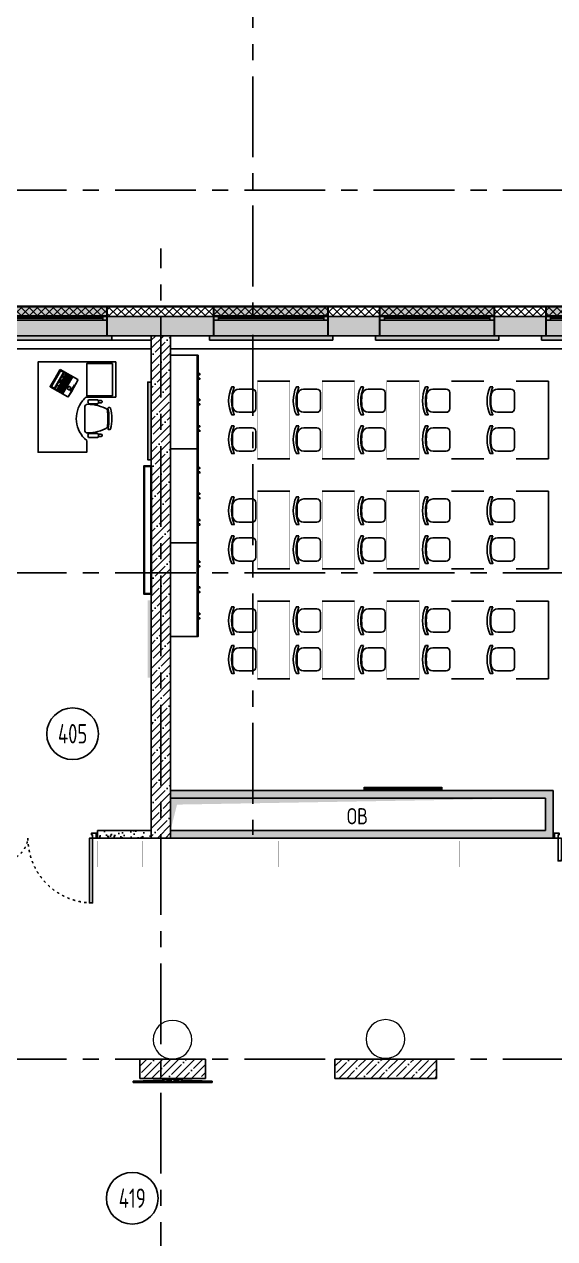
# Model space of a CAD drawing. Header units: millimetres. Extents: x -9318 to 9016603, y 0 to 838141.
# Drawn here: x 95863 to 104070, y 528794 to 547575 of the extents above; entities that cross this region are included whole.
import ezdxf
from ezdxf import colors
from ezdxf.entities.mleader import LeaderData, LeaderLine
from ezdxf.enums import TextEntityAlignment as Align
from ezdxf.math import Vec2, Vec3

# ---------------------------------------------------------------- set-up
doc = ezdxf.new("R2010")
doc.units = ezdxf.units.MM
for name, pattern in [('ACAD_ISO03W100', [30, 12, -18]), ('ADSK_Скрыто', [6, 3, -3]), ('CENTER', [2, 1.25, -0.25, 0.25, -0.25])]:
    doc.linetypes.add(name, pattern=pattern)
for name, color, linetype, lineweight in [('АР_Номер помещения', 1, 'Continuous', 25), ('ТХ_мебель передв', 250, 'Continuous', 13), ('ТХ_ОСНОВНОЙ', 103, 'Continuous', 25)]:
    doc.layers.add(name, color=color, linetype=linetype, lineweight=lineweight)
doc.styles.add('ICOCPEUR', font='isocpeur.ttf')
doc.styles.add('ISOCPEUR', font='isocpeur.ttf', dxfattribs={"width": 0.7})
pattern_1 = [(50, (-131178.52, 456407.27), (215.17805, -18.82564), [22.5, -247.5]), (355, (-131178.52, 456407.27), (-41.6254, 225.65764), [18, -198]), (100.45144, (-131160.59, 456405.7), (173.55265, 206.832), [19.12206, -210.34263]), (46.1842, (-131178.52, 456467.27), (320.1724, -49.65578), [33.75, -371.25]), (96.63564, (-131151.84, 456463.14), (280.3986, 292.23558), [28.6831, -315.51413]), (351.18416, (-131178.52, 456467.27), (280.3986, 292.2356), [27, -297]), (21, (-131148.52, 456452.27), (179.07212, -120.78567), [22.5, -247.5]), (326, (-131148.52, 456452.27), (72.9946, 217.54501), [18, -198]), (71.45144, (-131133.6, 456442.2), (252.06671, 96.75935), [19.12206, -210.34263]), (37.5, (-131178.52, 456407.274), (3.647957, 99.868156), [0, -195.6, 0, -201, 0, -198.75]), (7.5, (-131178.52, 456407.27), (78.92086, 118.323514), [0, -114.6, 0, -191.1, 0, -75.75]), (327.5, (-131245.42, 456407.274), (160.14673, -6.766462), [0, -75, 0, -234, 0, -310.5]), (317.5, (-131275.42, 456407.27), (174.95585, 30.031495), [0, -97.5, 0, -155.4, 0, -220.5])]

# ---------------------------------------------------------------- blocks, each defined once
blk = doc.blocks.new('Полуторная_на лестницу')
at = {"color": 8}
for points in [[(75, 80), (75, 1080), (125, 1080), (125, 80)], [(1375, 430), (1375, 80), (1425, 80), (1425, 430)]]:
    blk.add_lwpolyline(points, close=True, dxfattribs=at)
for points in [[(0, 0), (0, 80), (20, 80), (20, 0), (0, 0)], [(20, 80), (20, 0), (90, 0), (90, 30), (75, 30), (75, 80), (20, 80)], [(1480, 80), (1480, 0), (1410, 0), (1410, 30), (1425, 30), (1425, 80), (1480, 80)], [(1500, 0), (1500, 80), (1480, 80), (1480, 0), (1500, 0)]]:
    blk.add_lwpolyline(points, dxfattribs=at)
at = {"color": 8, "linetype": 'ACAD_ISO03W100', "ltscale": 3}
for centre, radius, start, end in [((75, 80), 1000, 0, 90), ((1465, 40), 392, 95.9075, 174.0925)]:
    blk.add_arc(centre, radius, start, end, dxfattribs=at)
blk = doc.blocks.new('*U635')
h = blk.add_hatch(color=8)
h.dxf.hatch_style = 1
h.paths.add_polyline_path([(-1840, -310), (70, -310), (70, -240), (0, -240), (0, 220), (-1770, 220), (-1770, -240), (-1840, -240)])
at = {"color": 8, "lineweight": 30}
for p, q in [((-1770, -240), (-1770, 220)), ((0, -240), (0, 220))]:
    blk.add_line(p, q, dxfattribs=at)
at = {"color": 8}
for p, q in [((0, 220), (-1770, 220)), ((-1770, 70), (0, 70)), ((-1770, 0), (0, 0)), ((-1700, 0), (-1700, 70)), ((-1700, 35), (-70, 35)), ((-70, 0), (-70, 70)), ((-1840, -310), (-1840, -240)), ((-1840, -240), (-1770, -240)), ((-1840, -310), (70, -310)), ((0, -240), (70, -240)), ((70, -310), (70, -240))]:
    blk.add_line(p, q, dxfattribs=at)
blk = doc.blocks.new('*U636')
h = blk.add_hatch(color=8)
h.dxf.hatch_style = 1
h.paths.add_polyline_path([(-1840, -310), (70, -310), (70, -240), (0, -240), (0, 220), (-1770, 220), (-1770, -240), (-1840, -240)])
at = {"color": 8, "lineweight": 30}
for p, q in [((-1770, -240), (-1770, 220)), ((0, -240), (0, 220))]:
    blk.add_line(p, q, dxfattribs=at)
at = {"color": 8}
for p, q in [((0, 220), (-1770, 220)), ((-1770, 70), (0, 70)), ((-1770, 0), (0, 0)), ((-1700, 0), (-1700, 70)), ((-1700, 35), (-70, 35)), ((-70, 0), (-70, 70)), ((-1840, -310), (-1840, -240)), ((-1840, -240), (-1770, -240)), ((-1840, -310), (70, -310)), ((0, -240), (70, -240)), ((70, -310), (70, -240))]:
    blk.add_line(p, q, dxfattribs=at)
blk = doc.blocks.new('*U637')
h = blk.add_hatch(color=8)
h.dxf.hatch_style = 1
h.paths.add_polyline_path([(-1840, -310), (70, -310), (70, -240), (0, -240), (0, 220), (-1770, 220), (-1770, -240), (-1840, -240)])
at = {"color": 8, "lineweight": 30}
for p, q in [((-1770, -240), (-1770, 220)), ((0, -240), (0, 220))]:
    blk.add_line(p, q, dxfattribs=at)
at = {"color": 8}
for p, q in [((0, 220), (-1770, 220)), ((-1770, 70), (0, 70)), ((-1770, 0), (0, 0)), ((-1700, 0), (-1700, 70)), ((-1700, 35), (-70, 35)), ((-70, 0), (-70, 70)), ((-1840, -310), (-1840, -240)), ((-1840, -240), (-1770, -240)), ((-1840, -310), (70, -310)), ((0, -240), (70, -240)), ((70, -310), (70, -240))]:
    blk.add_line(p, q, dxfattribs=at)
blk = doc.blocks.new('*U638')
h = blk.add_hatch(color=8)
h.dxf.hatch_style = 1
h.paths.add_polyline_path([(-1840, -310), (70, -310), (70, -240), (0, -240), (0, 220), (-1770, 220), (-1770, -240), (-1840, -240)])
at = {"color": 8, "lineweight": 30}
for p, q in [((-1770, -240), (-1770, 220)), ((0, -240), (0, 220))]:
    blk.add_line(p, q, dxfattribs=at)
at = {"color": 8}
for p, q in [((0, 220), (-1770, 220)), ((-1770, 70), (0, 70)), ((-1770, 0), (0, 0)), ((-1700, 0), (-1700, 70)), ((-1700, 35), (-70, 35)), ((-70, 0), (-70, 70)), ((-1840, -310), (-1840, -240)), ((-1840, -240), (-1770, -240)), ((-1840, -310), (70, -310)), ((0, -240), (70, -240)), ((70, -310), (70, -240))]:
    blk.add_line(p, q, dxfattribs=at)
blk = doc.blocks.new('*U491')
at = {"layer": 'АР_Номер помещения', "color": 8}
blk.add_circle((-22504, 2631), 400, dxfattribs=at)
at = {"color": 8, "style": 'ISOCPEUR', "width": 0.7, "flags": 1}
blk.add_attdef('КАТЕГОРИЯ', (-499, -2092), '', height=250, dxfattribs=at)
at = {"layer": 'АР_Номер помещения', "color": 8, "style": 'ISOCPEUR', "width": 0.7}
blk.add_attdef('НОМЕР_ПОМЕЩЕНИЯ', text='', height=300, dxfattribs=at).set_placement((-22504, 2631), align=Align.MIDDLE_CENTER)
blk = doc.blocks.new('*U1187')
at = {"layer": 'АР_Номер помещения', "color": 8}
blk.add_circle((-15344, -5763), 400, dxfattribs=at)
at = {"color": 8, "style": 'ISOCPEUR', "width": 0.7, "flags": 1}
blk.add_attdef('КАТЕГОРИЯ', (-499, -2092), '', height=250, dxfattribs=at)
at = {"layer": 'АР_Номер помещения', "color": 8, "style": 'ISOCPEUR', "width": 0.7}
blk.add_attdef('НОМЕР_ПОМЕЩЕНИЯ', text='', height=300, dxfattribs=at).set_placement((-15344, -5763), align=Align.MIDDLE_CENTER)
blk = doc.blocks.new('_DotSmall')
at = {"color": 8, "linetype": 'ByBlock', "const_width": 0.5}
blk.add_lwpolyline([(-0.0625, 0, 1), (0.0625, 0, 1)], format="xyb", close=True, dxfattribs=at)
blk = doc.blocks.new('A$C3da1b1ea')
at = {"color": 8, "lineweight": 0}
blk.add_lwpolyline([(0, 0), (50, 0), (50, -1200), (0, -1200), (0, 0)], dxfattribs=at)
blk = doc.blocks.new('У018')
at = {"layer": 'ТХ_мебель передв', "color": 8, "ltscale": 100, "const_width": 2}
blk.add_lwpolyline([(94750, 82280), (95250, 82280), (95250, 81080), (94750, 81080)], close=True, dxfattribs=at)
blk = doc.blocks.new('тумба под доской')
at = {"color": 8}
for points in [[(-1451, -426), (0, -426), (0, 0), (-1451, 0)], [(-1165, -453), (-1149, -453), (-1149, -426), (-1165, -426)], [(-1096, -453), (-1080, -453), (-1080, -426), (-1096, -426)], [(-768, -453), (-752, -453), (-752, -426), (-768, -426)], [(-699, -453), (-683, -453), (-683, -426), (-699, -426)], [(-360, -453), (-344, -453), (-344, -426), (-360, -426)], [(-291, -453), (-275, -453), (-275, -426), (-291, -426)]]:
    blk.add_lwpolyline(points, close=True, dxfattribs=at)
blk.add_lwpolyline([(-1451, -410), (0, -410)], dxfattribs=at)
blk = doc.blocks.new('laptop')
at = {"color": 8}
for p, q in [((-150, 325), (-155, 323)), ((-150, 325), (-155, 323)), ((-155, 323), (-155, 10)), ((-155, 323), (-155, 10)), ((-150, 313), (-155, 311)), ((155, 248), (-155, 248)), ((0, 326), (-150, 325)), ((0, 326), (-150, 325)), ((0, 314), (-150, 313)), ((-147, 210), (-147, 234)), ((-147, 210), (-147, 100)), ((147, 210), (-147, 210)), ((-147, 210), (-72, 210)), ((-130, 194), (-147, 194)), ((147, 192), (-147, 192)), ((-143, 309), (-140, 310)), ((-143, 254), (-143, 309)), ((-140, 253), (-143, 254)), ((-140, 310), (140, 310)), ((140, 253), (-140, 253)), ((-138, 192), (-138, 173)), ((-137, 244), (-96, 244)), ((-130, 210), (-130, 194)), ((-128, 210), (-128, 194)), ((76, 194), (-128, 194)), ((-119, 192), (-119, 173)), ((-111, 210), (-111, 194)), ((-99, 192), (-99, 173)), ((-94, 210), (-94, 194)), ((-68, 219), (-92, 243)), ((-80, 192), (-80, 173)), ((-77, 210), (-77, 194)), ((-60, 210), (-60, 194)), ((-60, 192), (-60, 173)), ((-43, 210), (-43, 194)), ((-41, 192), (-41, 173)), ((-26, 210), (-26, 194)), ((-19, 242), (-21, 242)), ((-21, 242), (-21, 237)), ((-21, 237), (-19, 237)), ((-21, 226), (-21, 220)), ((21, 226), (-21, 226)), ((-21, 220), (21, 220)), ((-21, 192), (-21, 173)), ((-19, 237), (-19, 242)), ((-9, 210), (-9, 194)), ((-6, 242), (-8, 242)), ((-8, 242), (-8, 237)), ((-8, 237), (-6, 237)), ((-6, 237), (-6, 242)), ((-2, 192), (-2, 173)), ((150, 325), (0, 326)), ((150, 325), (0, 326)), ((150, 313), (0, 314)), ((8, 242), (6, 242)), ((6, 242), (6, 237)), ((6, 237), (8, 237)), ((8, 237), (8, 242)), ((8, 210), (8, 194)), ((18, 192), (18, 173)), ((21, 242), (19, 242)), ((19, 242), (19, 237)), ((19, 237), (21, 237)), ((21, 237), (21, 242)), ((21, 220), (21, 226)), ((25, 210), (25, 194)), ((37, 192), (37, 173)), ((42, 210), (42, 194)), ((57, 192), (57, 173)), ((59, 210), (59, 194)), ((68, 219), (92, 243)), ((69, 210), (69, 211)), ((69, 210), (69, 211)), ((147, 210), (69, 210)), ((76, 210), (76, 194)), ((76, 192), (76, 173)), ((79, 210), (79, 194)), ((147, 194), (79, 194)), ((96, 244), (137, 244)), ((96, 210), (96, 194)), ((96, 192), (96, 173)), ((113, 210), (113, 194)), ((129, 192), (129, 100)), ((130, 210), (130, 194)), ((140, 310), (143, 309)), ((143, 254), (140, 253)), ((143, 309), (143, 254)), ((147, 234), (147, 210)), ((147, 210), (147, 100)), ((155, 323), (150, 325)), ((155, 323), (150, 325)), ((155, 311), (150, 313)), ((155, 10), (155, 323)), ((155, 10), (155, 323)), ((-155, 10), (-155, 8)), ((-155, 8), (-152, 5)), ((-152, 5), (-150, 5)), ((-150, 5), (0, 0)), ((147, 173), (-147, 173)), ((147, 155), (-147, 155)), ((147, 137), (-147, 137)), ((147, 118), (-147, 118)), ((147, 100), (-147, 100)), ((-129, 173), (-129, 155)), ((-123, 155), (-123, 137)), ((-123, 118), (-123, 100)), ((-114, 137), (-114, 118)), ((-110, 173), (-110, 155)), ((-103, 155), (-103, 137)), ((-98, 118), (-98, 100)), ((-94, 137), (-94, 118)), ((-90, 173), (-90, 155)), ((-84, 155), (-84, 137)), ((-75, 137), (-75, 118)), ((-74, 118), (-74, 100)), ((-71, 173), (-71, 155)), ((-64, 155), (-64, 137)), ((-59, 14), (-59, 1)), ((59, 14), (-59, 14)), ((-59, 1), (-59, 14)), ((-59, 14), (59, 14)), ((-55, 137), (-55, 118)), ((-55, 118), (-55, 100)), ((-51, 173), (-51, 155)), ((-45, 155), (-45, 137)), ((-36, 137), (-36, 118)), ((-32, 173), (-32, 155)), ((-25, 155), (-25, 137)), ((-16, 137), (-16, 118)), ((-12, 173), (-12, 155)), ((-6, 155), (-6, 137)), ((0, 0), (150, 5)), ((3, 137), (3, 118)), ((7, 173), (7, 155)), ((9, 118), (9, 100)), ((14, 155), (14, 137)), ((23, 137), (23, 118)), ((27, 173), (27, 155)), ((29, 118), (29, 100)), ((33, 155), (33, 137)), ((42, 137), (42, 118)), ((46, 173), (46, 155)), ((48, 118), (48, 100)), ((53, 155), (53, 137)), ((59, 1), (59, 14)), ((59, 14), (59, 1)), ((62, 137), (62, 118)), ((66, 173), (66, 155)), ((68, 118), (68, 100)), ((72, 155), (72, 137)), ((81, 137), (81, 118)), ((85, 173), (85, 155)), ((87, 118), (87, 100)), ((90, 118), (90, 100)), ((92, 155), (92, 137)), ((105, 173), (105, 155)), ((109, 137), (109, 100)), ((150, 5), (153, 6)), ((153, 6), (155, 8)), ((155, 8), (155, 10))]:
    blk.add_line(p, q, dxfattribs=at)
blk.add_lwpolyline([(-52, 79), (-4, 79), (-4, 39), (-52, 39)], close=True, dxfattribs=at)
for centre, radius, start, end in [((-137, 234), 10, 90, 180), ((-96, 239), 5, 45, 90), ((-72, 215), 5, 270, 45), ((72, 215), 5, 135, 236.1175), ((96, 239), 5, 90, 135), ((137, 234), 10, 0, 90), ((-150, 10), 5, 180, 266.4167), ((0, 2405), 2405, 266.4167, 273.5833), ((150, 10), 5, 273.5833, 0)]:
    blk.add_arc(centre, radius, start, end, dxfattribs=at)
blk = doc.blocks.new('мваи')
at = {"color": 8}
for points in [[(95699, 222916), (95154, 222916), (95154, 221715), (96551, 221715), (96551, 222466), (96371, 222466)], [(95699, 222456), (95699, 222916)], [(95741, 222641), (95741, 222493)], [(95752, 222694), (95752, 222646)], [(95789, 222694), (95789, 222646)], [(95800, 222641), (95800, 222493)], [(96260, 222641), (96260, 222493)], [(96271, 222694), (96271, 222646)], [(96308, 222694), (96308, 222646)], [(96324, 222641), (96324, 222493)], [(96551, 222466), (96551, 221715), (95154, 221715)]]:
    blk.add_lwpolyline(points, dxfattribs=at)
blk.add_lwpolyline([(95180, 222864), (95678, 222864), (95678, 222466), (95180, 222466)], close=True, dxfattribs=at)
blk.add_lwpolyline([(96250, 222482, 0.127479), (96170, 222789, 0.028308), (95890, 222789, 0.127479), (95810, 222482, 0.416667), (95858, 222435), (96207, 222435)], format="xyb", dxfattribs=at)
for centre, radius, start, end in [((96030, 222190), 667, 75.9812, 104.0188), ((96030, 221982), 829, 78.7648, 101.2352)]:
    blk.add_arc(centre, radius, start, end, dxfattribs=at)
for points in [[(95868, 222795), (95858, 222800), (95852, 222821), (95863, 222832)], [(95863, 222832), (95863, 222837), (95868, 222837), (95868, 222837)], [(96191, 222837), (96202, 222832), (96207, 222816), (96197, 222800)], [(96197, 222800), (96197, 222800), (96197, 222795), (96191, 222795)], [(95741, 222641), (95757, 222652), (95778, 222652), (95800, 222641)], [(95752, 222694), (95757, 222705), (95768, 222710), (95778, 222705)], [(95778, 222705), (95784, 222699), (95784, 222699), (95789, 222694)], [(96260, 222641), (96281, 222652), (96302, 222652), (96324, 222641)], [(96271, 222694), (96276, 222705), (96292, 222710), (96302, 222705)], [(96302, 222705), (96302, 222699), (96308, 222699), (96308, 222694)], [(95757, 222403), (95736, 222419), (95715, 222435), (95699, 222456)], [(95800, 222493), (95778, 222482), (95757, 222482), (95741, 222493)], [(96371, 222466), (96218, 222281), (95942, 222249), (95757, 222403)], [(96250, 222482), (96255, 222456), (96234, 222435), (96207, 222435)], [(96324, 222493), (96302, 222482), (96281, 222482), (96260, 222493)]]:
    blk.add_open_spline(points, degree=3, dxfattribs=at)
at = {"color": 8, "rotation": 150}
blk.add_blockref('laptop', (95567, 222259), dxfattribs=at)
blk = doc.blocks.new('Стул парты')
at = {"color": 8}
for points in [[(-95, -360, -0.36493), (-180, -259), (-180, -58, -0.414078), (-122, 0), (122, 0, -0.414078), (180, -58), (180, -259, -0.36493), (95, -360, -0.041656)], [(-212, -334, 0.203875), (217, -334), (217, -374, -0.227009), (-212, -374)]]:
    blk.add_lwpolyline(points, format="xyb", close=True, dxfattribs=at)
blk = doc.blocks.new('шк. информатор')
at = {"layer": 'ТХ_ОСНОВНОЙ', "color": 8}
for p, q in [((13545, 20289), (13561, 20753)), ((13561, 20753), (13581, 20753)), ((13571, 20753), (13571, 19527)), ((13581, 20753), (13581, 19527)), ((13524, 20297), (13520, 20297)), ((13520, 20297), (13520, 19984)), ((13524, 20284), (13524, 20297)), ((13533, 20297), (13528, 20297)), ((13528, 20284), (13528, 20297)), ((13533, 19984), (13533, 20297)), ((13533, 20289), (13557, 20289)), ((13557, 20279), (13533, 20279)), ((13551, 20227), (13551, 20165)), ((13564, 20227), (13551, 20227)), ((13551, 20165), (13564, 20165)), ((13551, 20053), (13551, 20116)), ((13551, 20116), (13564, 20116)), ((13554, 20227), (13554, 20165)), ((13554, 20053), (13554, 20116)), ((13556, 20227), (13556, 20165)), ((13556, 20053), (13556, 20116)), ((13559, 20227), (13559, 20165)), ((13559, 20053), (13559, 20116)), ((13561, 20227), (13561, 20165)), ((13561, 20053), (13561, 20116)), ((13564, 20227), (13564, 20165)), ((13564, 20053), (13564, 20116)), ((13520, 19984), (13524, 19984)), ((13524, 19984), (13520, 19984)), ((13528, 19997), (13528, 19984)), ((13528, 19984), (13533, 19984)), ((13533, 19984), (13528, 19984)), ((13557, 20002), (13533, 20002)), ((13533, 19992), (13557, 19992)), ((13533, 19992), (13557, 19992)), ((13545, 19992), (13561, 19527)), ((13564, 20053), (13551, 20053)), ((13581, 19527), (13561, 19527))]:
    blk.add_line(p, q, dxfattribs=at)
for points in [[(13528, 19987), (13520, 20294)], [(13532, 19987), (13524, 20294)], [(13528, 20294), (13526, 20214)], [(13532, 20294), (13529, 20116)], [(13524, 20140), (13520, 19987)], [(13526, 20067), (13524, 19987)], [(13524, 19984), (13524, 19997)]]:
    blk.add_lwpolyline(points, dxfattribs=at)
for points in [[(13557, 20289, -1.032034), (13557, 20279)], [(13557, 19992, 1.032034), (13557, 20002)]]:
    blk.add_lwpolyline(points, format="xyb", dxfattribs=at)
for centre, radius in [((13522, 20294), 2), ((13530, 20294), 2), ((13557, 20284), 5), ((13526, 20140), 2.62), ((13526, 20140), 2), ((13522, 19987), 2), ((13522, 19987), 2), ((13530, 19987), 2), ((13530, 19987), 2), ((13557, 19997), 5)]:
    blk.add_circle(centre, radius, dxfattribs=at)
at = {"layer": 'ТХ_ОСНОВНОЙ', "color": 8, "extrusion": (0, 0, -1)}
for major_axis, start_param, end_param in [((-1285, 1285), -0.785398, -0.709205), ((-1285, -1285), 0.709205, 0.785398)]:
    blk.add_ellipse((15355, 20140), major_axis=major_axis, ratio=1, start_param=start_param, end_param=end_param, dxfattribs=at)
blk = doc.blocks.new('У101')
at = {"layer": 'ТХ_мебель передв', "color": 8, "const_width": 2}
blk.add_lwpolyline([(341448, -227858), (342148, -227858), (342148, -228258), (341448, -228258)], close=True, dxfattribs=at)
blk = doc.blocks.new('У012')
at = {"layer": 'ТХ_мебель передв', "color": 8}
blk.add_open_spline([(-181454, 44964, -1), (-181454, 44799, -1), (-181586, 44667, -1), (-181750, 44667, -1), (-181920, 44667, -1), (-182052, 44799, -1), (-182052, 44964, -1), (-182052, 45133, -1), (-181920, 45265, -1), (-181750, 45265, -1), (-181586, 45265, -1), (-181454, 45133, -1), (-181454, 44964, -1)], degree=3, knots=[0, 0, 0, 0, 1, 1, 1, 2, 2, 2, 3, 3, 3, 4, 4, 4, 4], dxfattribs=at)

msp = doc.modelspace()

# ---------------------------------------------------------------- hatches: boundary and pattern name
at = {"ltscale": 100}
h = msp.add_hatch(dxfattribs=at)
h.set_pattern_fill('ANSI37', color=256, scale=700)
h.set_pattern_definition([(45, (-881264.54, 560766.49), (-61.871843, 61.871843), []), (135, (-881264.54, 560766.49), (-61.871843, -61.871843), [])])
h.paths.add_polyline_path([(132347.11, 521222.96), (125997.1, 521222.96), (125997.1, 539092.96), (115497.1, 539092.96), (115497.1, 543057.96), (80697.1, 543057.96), (80697.1, 539092.96), (75721.91, 539092.96), (75721.91, 539242.96), (80547.1, 539242.96), (80547.1, 543207.96), (115647.1, 543207.96), (115647.1, 539242.96), (126147.1, 539242.96), (126147.1, 521372.96), (132497.11, 521372.96), (132497.08, 511362.96), (119097.1, 511362.96), (119097.1, 517712.96), (111217.1, 517712.96), (111217.1, 522902.96), (102981.79, 522902.96), (102981.79, 522652.96), (102831.79, 522652.96), (102831.79, 523052.96), (111367.1, 523052.96), (111367.1, 517862.96), (119247.1, 517862.96), (119247.1, 511512.96), (132347.08, 511512.96)])
h = msp.add_hatch(dxfattribs=at)
h.set_pattern_fill('ANSI35', color=256, scale=700)
h.set_pattern_definition([(45, (-887755.71, 621612.85), (-123.743687, 123.743687), []), (45, (-887631.97, 621612.85), (-123.743687, 123.743687), [218.75, -43.75, 0, -43.75])])
h.paths.add_polyline_path([(115197.1, 543057.96), (80697.1, 543057.96), (80697.1, 539092.96), (80697.1, 538892.96), (80697.1, 531572.96), (80797.1, 531572.96), (80797.1, 530315.44), (80997.1, 530315.44), (80997.1, 531272.96), (84752.1, 531272.96), (84752.1, 530090.44), (84952.1, 530090.44), (84952.1, 531272.96), (91952.1, 531272.96), (91952.1, 531572.96), (80997.1, 531572.96), (80997.1, 542757.96), (115197.1, 542757.96)])
h = msp.add_hatch(dxfattribs=at)
h.set_pattern_fill('ANSI35', color=256, scale=700)
h.set_pattern_definition([(45, (-876375.71, 633547.5), (-123.743687, 123.743687), []), (45, (-876251.97, 633547.5), (-123.743687, 123.743687), [218.75, -43.75, 0, -43.75])])
h.paths.add_polyline_path([(98127.06, 542757.96), (97827.13, 542757.95), (97827.1, 534987.6), (98127.02, 534987.61)])
h = msp.add_hatch(color=256)
h.dxf.hatch_style = 1
h.paths.add_polyline_path([(97827.1, 542041.77), (97774.16, 542041.77), (97774.16, 540841.77), (97827.1, 540841.77)])
h = msp.add_hatch(color=256)
h.dxf.hatch_style = 1
h.paths.add_polyline_path([(97774.16, 537468.28), (97827.1, 537468.28), (97827.1, 538667.02), (97774.16, 538667.02)])
h = msp.add_hatch(dxfattribs=at)
h.set_pattern_fill('AR-CONC', color=256, scale=30)
h.set_pattern_definition([(50, (-131178.52, 456507.27), (215.17805, -18.82564), [22.5, -247.5]), (355, (-131178.52, 456507.27), (-41.6254, 225.65764), [18, -198]), (100.45144, (-131160.59, 456505.7), (173.55265, 206.832), [19.12206, -210.34263]), (46.1842, (-131178.52, 456567.27), (320.1724, -49.65578), [33.75, -371.25]), (96.63564, (-131151.84, 456563.14), (280.3986, 292.23558), [28.6831, -315.51413]), (351.18416, (-131178.52, 456567.27), (280.3986, 292.2356), [27, -297]), (21, (-131148.52, 456552.27), (179.07212, -120.78567), [22.5, -247.5]), (326, (-131148.52, 456552.27), (72.9946, 217.54501), [18, -198]), (71.45144, (-131133.6, 456542.2), (252.06671, 96.75935), [19.12206, -210.34263]), (37.5, (-131178.52, 456507.274), (3.647957, 99.868156), [0, -195.6, 0, -201, 0, -198.75]), (7.5, (-131178.52, 456507.27), (78.92086, 118.323514), [0, -114.6, 0, -191.1, 0, -75.75]), (327.5, (-131245.42, 456507.274), (160.14673, -6.766462), [0, -75, 0, -234, 0, -310.5]), (317.5, (-131275.42, 456507.27), (174.95585, 30.031495), [0, -97.5, 0, -155.4, 0, -220.5])])
h.paths.add_polyline_path([(104048.4, 535725.74), (98523.01, 535725.74), (98523.01, 535605.74), (103928.4, 535605.74), (103928.4, 534987.58), (104048.4, 534987.58)])
h.paths.add_polyline_path([(98523.01, 535725.74), (98127.03, 535725.74), (98127.03, 535605.74), (98523.01, 535605.74)])
at = {"linetype": 'ADSK_Скрыто', "lineweight": 9}
msp.add_hatch(color=256, dxfattribs=at).paths.add_polyline_path([(98127.03, 535107.64), (98227.03, 535507.64), (103918.4, 535605.74), (98127.03, 535607.64)])
at = {"ltscale": 100}
h = msp.add_hatch(dxfattribs=at)
h.set_pattern_fill('AR-CONC', color=256, scale=30)
h.set_pattern_definition(pattern_1)
h.paths.add_polyline_path([(97827.1, 535047.6), (97827.09, 535107.6), (97580.98, 535107.47), (97580.98, 534987.47), (97583.66, 534987.47), (96995.01, 534987.44), (96995.01, 535107.47), (97580.97, 535107.47), (97580.99, 534987.47), (97827.1, 534987.6)])
h = msp.add_hatch(dxfattribs=at)
h.set_pattern_fill('AR-CONC', color=256, scale=30)
h.set_pattern_definition(pattern_1)
h.paths.add_polyline_path([(103928.4, 535107.58), (98127.02, 535107.58), (98127.02, 534987.58), (104048.33, 534987.59)])
h = msp.add_hatch(dxfattribs=at)
h.set_pattern_fill('ANSI35', color=256, scale=700)
h.set_pattern_definition([(45, (-877083.71, 629832.85), (-123.743687, 123.743687), []), (45, (-876959.97, 629832.85), (-123.743687, 123.743687), [218.75, -43.75, 0, -43.75])])
h.paths.add_polyline_path([(98669.1, 531572.96), (97649.1, 531572.96), (97649.1, 531272.96), (98669.1, 531272.96)])
h = msp.add_hatch(dxfattribs=at)
h.set_pattern_fill('ANSI35', color=256, scale=700)
h.set_pattern_definition([(45, (-874063.71, 629832.85), (-123.743687, 123.743687), []), (45, (-873939.97, 629832.85), (-123.743687, 123.743687), [218.75, -43.75, 0, -43.75])])
h.paths.add_polyline_path([(102242.1, 531572.96), (100669.1, 531572.96), (100669.1, 531272.96), (102242.1, 531272.96)])

# ---------------------------------------------------------------- linework, layer by layer
at = {"linetype": 'CENTER', "ltscale": 1000}
for p, q in [((99402.03, 590770.43), (99402.03, 535038.08)), ((51268.34, 545007.96), (134446.74, 545007.96)), ((97977.1, 509801.69), (97977.1, 544109.16)), ((51268.34, 542757.96), (134446.74, 542757.96)), ((51268.34, 539092.96), (134865.51, 539092.96)), ((51268.34, 531572.96), (134865.51, 531572.96))]:
    msp.add_line(p, q, dxfattribs=at)
at = {"ltscale": 100}
for p, q in [((80537.1, 543217.96), (115657.1, 543217.96)), ((80547.1, 543207.96), (115647.1, 543207.96)), ((80697.1, 543057.96), (115497.1, 543057.96)), ((80997.1, 542757.96), (115197.1, 542757.96)), ((97217.1, 542687.91), (97827.1, 542687.91)), ((97827.1, 542757.96), (97827.1, 534987.6)), ((98127.1, 542757.96), (98127.02, 534987.6)), ((89562.1, 542554.46), (97827.1, 542554.4)), ((98127.09, 542554.46), (106372.1, 542554.4)), ((97827.1, 534987.6), (98127.1, 534987.6)), ((97649.1, 531572.96), (98669.1, 531572.96)), ((97649.1, 531572.96), (97649.1, 531272.96)), ((98669.1, 531572.96), (98669.1, 531272.96)), ((100669.1, 531572.96), (102242.1, 531572.96)), ((100669.1, 531572.96), (100669.1, 531272.96)), ((102242.1, 531572.96), (102242.1, 531272.96)), ((97649.1, 531272.96), (98669.1, 531272.96)), ((100669.1, 531272.96), (102242.1, 531272.96))]:
    msp.add_line(p, q, dxfattribs=at)
for p, q in [((99972.22, 542054.39), (99472.22, 542054.39)), ((100972.22, 542054.39), (100472.22, 542054.39)), ((101972.22, 542054.39), (101472.22, 542054.39)), ((102972.22, 542054.39), (102472.22, 542054.39)), ((103972.22, 542054.39), (103472.22, 542054.39)), ((103972.22, 542054.39), (103972.22, 540854.39)), ((99972.22, 540854.39), (99472.22, 540854.39)), ((100972.22, 540854.39), (100472.22, 540854.39)), ((101472.22, 540854.39), (101972.22, 540854.39)), ((102472.22, 540854.39), (102972.22, 540854.39)), ((103472.22, 540854.39), (103972.22, 540854.39)), ((99972.22, 540354.39), (99472.22, 540354.39)), ((100972.22, 540354.39), (100472.22, 540354.39)), ((101972.22, 540354.39), (101472.22, 540354.39)), ((102972.22, 540354.39), (102472.22, 540354.39)), ((103472.22, 540354.39), (103972.22, 540354.39)), ((103972.22, 539154.39), (103972.22, 540354.39)), ((99472.22, 539154.39), (99972.22, 539154.39)), ((100472.22, 539154.39), (100972.22, 539154.39)), ((101972.22, 539154.39), (101472.22, 539154.39)), ((102472.22, 539154.39), (102972.22, 539154.39)), ((103472.22, 539154.39), (103972.22, 539154.39)), ((99972.22, 538654.39), (99472.22, 538654.39)), ((100972.22, 538654.39), (100472.22, 538654.39)), ((101972.22, 538654.39), (101472.22, 538654.39)), ((102972.22, 538654.39), (102472.22, 538654.39)), ((103972.22, 538654.39), (103472.22, 538654.39)), ((103972.22, 538654.39), (103972.22, 537454.39)), ((99972.22, 537454.39), (99472.22, 537454.39)), ((100972.22, 537454.39), (100472.22, 537454.39)), ((101972.22, 537454.39), (101472.22, 537454.39)), ((102472.22, 537454.39), (102972.22, 537454.39)), ((103472.22, 537454.39), (103972.22, 537454.39))]:
    msp.add_line(p, q)
msp.add_lwpolyline([(97827.1, 540841.77), (97774.16, 540841.77), (97774.16, 542041.77), (97827.1, 542041.77)], close=True)
at = {"lineweight": 35}
msp.add_lwpolyline([(97827.1, 538767.02), (97715.85, 538767.02), (97715.85, 540741.77), (97827.1, 540741.77)], close=True, dxfattribs=at)
at = {"ltscale": 100}
for points in [[(98127.03, 535725.74), (104048.4, 535725.74)], [(104048.4, 535725.74), (104048.4, 534987.58), (98127.1, 534987.6)], [(103928.4, 535605.74), (98127.03, 535605.74)], [(103928.4, 535605.74), (103928.4, 535107.58)], [(96994.99, 534987.6), (96994.99, 535107.6)], [(97827.1, 535107.6), (96994.99, 535107.6)], [(103928.4, 535107.58), (98127.1, 535107.58)], [(97827.1, 534987.6), (96995.01, 534987.6)]]:
    msp.add_lwpolyline(points, dxfattribs=at)
at = {"const_width": 50}
msp.add_lwpolyline([(102322.22, 535750.74), (101122.22, 535750.74)], dxfattribs=at)

# ---------------------------------------------------------------- block references
for name, p in [('*U638', (97147.1, 542997.96)), ('*U637', (100567.1, 542997.96)), ('*U636', (103137.1, 542997.96)), ('*U635', (105707.1, 542997.96)), ('У018', (4722.16, 459774.2)), ('У018', (5722.16, 459774.2)), ('У018', (6722.16, 459774.2)), ('У018', (7722.16, 459774.2)), ('У018', (8722.16, 459774.2)), ('У018', (4722.16, 458074.2)), ('У018', (5722.16, 458074.2)), ('У018', (6722.16, 458074.2)), ('У018', (7722.16, 458074.2)), ('У018', (8722.16, 458074.2)), ('У018', (4722.16, 456374.2)), ('У018', (5722.16, 456374.2)), ('У018', (6722.16, 456374.2)), ('У018', (7722.16, 456374.2)), ('У018', (8722.16, 456374.2)), ('У101', (-244451.05, 762801.99)), ('У101', (-243751.05, 762801.99)), ('У101', (-243051.05, 762801.98)), ('У101', (-242351.05, 762801.98)), ('У101', (-241651.05, 762801.98)), ('У101', (-240951.05, 762801.98)), ('У101', (-240251.05, 762801.97)), ('У101', (-239551.05, 762801.97)), ('У101', (-238851.05, 762801.97)), ('У101', (-238151.05, 762801.97)), ('У012', (279909.45, 486905.76, 0.56)), ('У012', (283204.99, 486917, 0.56))]:
    msp.add_blockref(name, p)
at = {"xscale": -1, "rotation": 90}
for p in [(98127.09, 541007.3), (98127.09, 539556.69), (98127.09, 538106.07)]:
    msp.add_blockref('тумба под доской', p, dxfattribs=at)
for name, p, rotation in [('мваи', (-125637.24, 637508.07), 270), ('Стул парты', (99447.22, 541754.39), 270), ('Стул парты', (100447.22, 541754.39), 270), ('Стул парты', (101447.22, 541754.39), 270), ('Стул парты', (102447.22, 541754.39), 270), ('Стул парты', (103447.22, 541754.39), 270), ('Стул парты', (99447.22, 541154.39), 270), ('Стул парты', (100447.22, 541154.39), 270), ('Стул парты', (101447.22, 541154.39), 270), ('Стул парты', (102447.22, 541154.39), 270), ('Стул парты', (103447.22, 541154.39), 270), ('Стул парты', (99447.22, 540054.39), 270), ('Стул парты', (100447.22, 540054.39), 270), ('Стул парты', (101447.22, 540054.39), 270), ('Стул парты', (102447.22, 540054.39), 270), ('Стул парты', (103447.22, 540054.39), 270), ('Стул парты', (99447.22, 539454.39), 270), ('Стул парты', (100447.22, 539454.39), 270), ('Стул парты', (101447.22, 539454.39), 270), ('Стул парты', (102447.22, 539454.39), 270), ('Стул парты', (103447.22, 539454.39), 270), ('Стул парты', (99447.22, 538354.39), 270), ('Стул парты', (100447.22, 538354.39), 270), ('Стул парты', (101447.22, 538354.39), 270), ('Стул парты', (102447.22, 538354.39), 270), ('Стул парты', (103447.22, 538354.39), 270), ('Стул парты', (99447.22, 537754.39), 270), ('Стул парты', (100447.22, 537754.39), 270), ('Стул парты', (101447.22, 537754.39), 270), ('Стул парты', (102447.22, 537754.39), 270), ('Стул парты', (103447.22, 537754.39), 270), ('Полуторная_на лестницу', (96995.01, 535067.6), 180), ('Полуторная_на лестницу', (105548.4, 535067.6), 180), ('шк. информатор', (78019.73, 544792.59), 270)]:
    msp.add_blockref(name, p, dxfattribs=dict(rotation=rotation))
ref = msp.add_blockref('*U491', (119115.43, 533971.67))
ref.add_attrib('НОМЕР_ПОМЕЩЕНИЯ', '405', dxfattribs={"layer": 'АР_Номер помещения', "color": 8, "height": 300, "style": 'ISOCPEUR', "width": 0.7}).set_placement((96611.42, 536603.12), align=Align.MIDDLE_CENTER)
at = {"lineweight": 0, "rotation": 90}
msp.add_blockref('A$C3da1b1ea', (101122.22, 535725.74), dxfattribs=at)
ref = msp.add_blockref('*U1187', (112878.01, 535183.12))
ref.add_attrib('НОМЕР_ПОМЕЩЕНИЯ', '419', dxfattribs={"layer": 'АР_Номер помещения', "color": 8, "height": 300, "style": 'ISOCPEUR', "width": 0.7}).set_placement((97533.89, 529420.45), align=Align.MIDDLE_CENTER)

# ---------------------------------------------------------------- texts
at = {"ltscale": 100, "insert": (101017.04, 535327.63), "char_height": 250, "attachment_point": 5, "line_spacing_factor": 0.7, "style": 'ICOCPEUR'}
msp.add_mtext('\\A1;{\\W0.8;ОВ}', dxfattribs=at)

# ---------------------------------------------------------------- leaders
ml = msp.add_multileader_mtext('Standard')
ml.set_content('+13,700', color=8, style='ISOCPEUR')
ml.set_leader_properties(color=8, linetype='Continuous', lineweight=-1)
ml.set_arrow_properties(name='DOTSMALL')
ml.build(insert=Vec2(0, 0))
ml.multileader.update_dxf_attribs({"has_text_frame": 1, "text_left_attachment_type": 4, "text_right_attachment_type": 4, "dogleg_length": 100, "arrow_head_size": 180})
ctx = ml.context
ctx.base_point, ctx.char_height, ctx.arrow_head_size, ctx.landing_gap_size, ctx.plane_origin = Vec3(118053.07, 658154.33), 250, 180, 50, Vec3(117803.7, 657493.51)
ctx.left_attachment, ctx.right_attachment = 4, 4
notes = []
notes.append((ctx, [(0, (0, 0, 0), (0, 0), (1, 0), 1, [])]))
ctx.mtext.insert, ctx.mtext.width, ctx.mtext.line_spacing_style, ctx.mtext.flow_direction = Vec3(118103.07, 658487.66), 852.697, 2, 5
ml = msp.add_multileader_mtext('Standard')
ml.set_content('+15,850', color=8, style='ISOCPEUR')
ml.set_leader_properties(color=8, linetype='Continuous', lineweight=-1)
ml.set_arrow_properties(name='DOTSMALL')
ml.build(insert=Vec2(0, 0))
ml.multileader.update_dxf_attribs({"has_text_frame": 1, "text_left_attachment_type": 4, "text_right_attachment_type": 4, "dogleg_length": 100, "arrow_head_size": 180})
ctx = ml.context
ctx.base_point, ctx.char_height, ctx.arrow_head_size, ctx.landing_gap_size, ctx.plane_origin = Vec3(116043.29, 652621.27), 250, 180, 50, Vec3(116522.41, 649668.82)
ctx.left_attachment, ctx.right_attachment = 4, 4
notes.append((ctx, [(0, (0, 0, 0), (0, 0), (1, 0), 1, [])]))
ctx.mtext.insert, ctx.mtext.width, ctx.mtext.line_spacing_style, ctx.mtext.flow_direction = Vec3(116093.29, 652954.61), 852.697, 2, 5
ml = msp.add_multileader_mtext('Standard')
ml.set_content('+9,800', color=8, style='ISOCPEUR')
ml.set_leader_properties(color=8, linetype='Continuous', lineweight=-1)
ml.set_arrow_properties(name='DOTSMALL')
ml.build(insert=Vec2(0, 0))
ml.multileader.update_dxf_attribs({"has_text_frame": 1, "text_left_attachment_type": 4, "text_right_attachment_type": 4, "dogleg_length": 100, "arrow_head_size": 180})
ctx = ml.context
ctx.base_point, ctx.char_height, ctx.arrow_head_size, ctx.landing_gap_size, ctx.plane_origin = Vec3(118053.07, 538154.33), 250, 180, 50, Vec3(117803.7, 537493.51)
ctx.left_attachment, ctx.right_attachment = 4, 4
notes.append((ctx, [(0, (0, 0, 0), (0, 0), (1, 0), 1, [])]))
ctx.mtext.insert, ctx.mtext.width, ctx.mtext.line_spacing_style, ctx.mtext.flow_direction = Vec3(118103.07, 538487.66), 852.697, 2, 5
ml = msp.add_multileader_mtext('Standard')
ml.set_content('\\pxsm1,qc;{\\C8;предусмотреть поддон 600х600 в строительном исполнении}', color=7, style='ISOCPEUR')
ml.set_leader_properties(color=8, lineweight=25)
ml.build(insert=Vec2(0, 0))
ml.multileader.update_dxf_attribs({"text_left_attachment_type": 6, "text_right_attachment_type": 6, "dogleg_length": 150, "arrow_head_size": 225, "scale": 75})
ctx = ml.context
ctx.base_point, ctx.scale, ctx.char_height, ctx.arrow_head_size, ctx.landing_gap_size, ctx.plane_origin = Vec3(87628.33, 533231.2, -0.56), 75, 187.5, 225, 150, Vec3(113290.93, 518645.84, -0.56)
ctx.left_attachment, ctx.right_attachment, ctx.text_align_type = 6, 6, 1
notes.append((ctx, [(0, (1, 1, 0), (87478.33, 533231.2, -0.56), (1, 0), 150, [(1, [(84124.03, 534733.37, -0.56)], 0, [])])]))
ctx.mtext.insert, ctx.mtext.width, ctx.mtext.defined_height, ctx.mtext.alignment, ctx.mtext.line_spacing_factor, ctx.mtext.flow_direction = Vec3(89064.58, 533474.95, -0.56), 2623.5252, 2263.28, 2, 0.8, 5
ml = msp.add_multileader_mtext('Standard')
ml.set_content('+11,750', color=8, style='ISOCPEUR')
ml.set_leader_properties(color=8, linetype='Continuous', lineweight=-1)
ml.set_arrow_properties(name='DOTSMALL')
ml.build(insert=Vec2(0, 0))
ml.multileader.update_dxf_attribs({"has_text_frame": 1, "text_left_attachment_type": 4, "text_right_attachment_type": 4, "dogleg_length": 100, "arrow_head_size": 180})
ctx = ml.context
ctx.base_point, ctx.char_height, ctx.arrow_head_size, ctx.landing_gap_size, ctx.plane_origin = Vec3(116043.29, 532621.27), 250, 180, 50, Vec3(116522.41, 529668.82)
ctx.left_attachment, ctx.right_attachment = 4, 4
notes.append((ctx, [(0, (0, 0, 0), (0, 0), (1, 0), 1, [])]))
ctx.mtext.insert, ctx.mtext.width, ctx.mtext.line_spacing_style, ctx.mtext.flow_direction = Vec3(116093.29, 532954.61), 852.697, 2, 5
for ctx, leaders in notes:
    for number, flags, end, landing, length, lines in leaders:
        leader = LeaderData()
        leader.index, (leader.has_last_leader_line, leader.has_dogleg_vector, leader.attachment_direction) = number, flags
        leader.last_leader_point, leader.dogleg_vector, leader.dogleg_length = Vec3(end), Vec3(landing), length
        for number, points, colour, breaks in lines:
            line = LeaderLine()
            line.index, line.vertices, line.color, line.breaks = number, Vec3.list(points), colors.encode_raw_color(colour), breaks
            leader.lines.append(line)
        ctx.leaders.append(leader)

doc.saveas('drawing.dxf')
